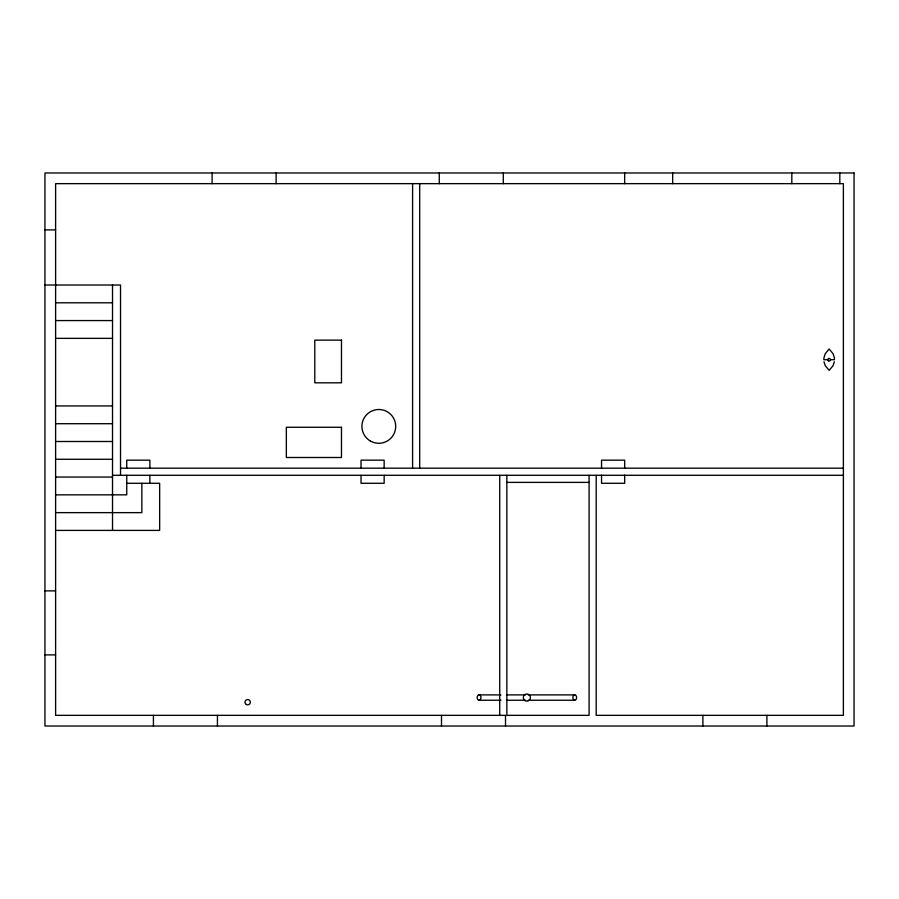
<?xml version="1.0" encoding="UTF-8"?>
<svg xmlns="http://www.w3.org/2000/svg" width="899" height="899" viewBox="0 0 899 899"><rect width="100%" height="100%" fill="white"/><g stroke="black" fill="none" stroke-linecap="round" stroke-linejoin="round"><path stroke-width="1.35" d="M834.328 361.746L833.081 365.668L829.159 370.366L825.226 365.668L823.978 361.746M44.95 229.886L55.614 229.886M44.95 285.017L120.522 285.017L120.522 475.29M55.614 302.794L112.521 302.794M55.614 320.572L112.521 320.572M55.614 338.361L112.521 338.361M827.777 359.701L823.821 359.701L823.978 357.645L825.226 353.734L829.159 349.026L833.081 353.734L834.328 357.645L834.486 359.701L830.53 359.701M55.614 405.932L112.521 405.932M55.614 423.71L112.521 423.71M55.614 441.499L112.521 441.499M55.614 459.277L112.521 459.277M120.522 468.177L843.386 468.177M112.521 475.29L843.386 475.29M55.614 477.066L112.521 477.066M506.845 482.392L589.092 482.392M126.748 483.291L159.651 483.291L159.651 530.41L55.614 530.41M55.614 494.843L126.748 494.843L126.748 475.29M55.614 512.632L141.862 512.632L141.862 483.291M44.95 590.868L55.614 590.868M44.95 654.888L55.614 654.888M479.077 694.893L500.912 694.893M506.373 694.893L525.488 694.893M528.219 694.893L574.731 694.893A2.663 1.888 -90 0 1 576.36 698.894A2.663 1.888 -90 0 1 573.101 698.894A2.663 1.888 -90 0 1 574.731 694.893M479.077 700.231L500.912 700.231M506.373 700.231L525.488 700.231M528.219 700.231L574.731 700.231M839.823 172.979L839.823 183.654M791.817 172.979L791.817 183.654M766.914 715.346L766.914 726.021M702.894 715.346L702.894 726.021M672.666 172.979L672.666 183.654M624.659 172.979L624.659 183.654M624.659 468.334L624.659 460.164L601.543 460.164L601.543 468.334M624.659 475.133L624.659 483.291L601.543 483.291L601.543 475.133M596.206 475.29L596.206 715.346L843.386 715.346L843.386 183.654L55.614 183.654L55.614 715.346L505.519 715.346L505.519 726.021M589.092 475.29L589.092 715.346L506.845 715.346L506.845 475.29M503.294 172.979L503.294 183.654M499.732 475.29L499.732 715.346M441.499 715.346L441.499 726.021M439.274 172.979L439.274 183.654M419.709 183.654L419.709 468.177M412.596 183.654L412.596 468.177M384.154 468.177L384.154 460.164L361.027 460.164L361.027 468.177M384.154 475.29L384.154 483.291L361.027 483.291L361.027 475.29M276.117 172.979L276.117 183.654M217.434 715.346L217.434 726.021M212.108 172.979L212.108 183.654M153.426 715.346L153.426 726.021M149.863 468.177L149.863 460.164L126.748 460.164L126.748 468.334M149.863 475.29L149.863 483.291M112.521 285.017L112.521 530.41M854.05 172.979L44.95 172.979L44.95 726.021L854.05 726.021L854.05 172.979M341.474 340.137L314.796 340.137L314.796 382.817L341.474 382.817L341.474 340.137M341.474 427.272L286.343 427.272L286.343 457.501L341.474 457.501L341.474 427.272M370.366 441.016A16.89 16.89 0 0 0 395.706 426.384A16.89 16.89 0 0 0 370.366 411.753A16.89 16.89 0 0 0 370.366 441.016M525.072 700.647A3.551 3.551 0 0 0 530.41 697.568A3.551 3.551 0 0 0 525.072 694.489A3.551 3.551 0 0 0 525.072 700.647M480.403 699.456A2.663 1.888 -90 0 0 479.56 694.983A2.663 1.888 -90 0 0 477.245 698.253A2.663 1.888 -90 0 0 480.403 699.456M828.485 360.847A1.326 1.326 0 0 0 830.485 359.701A1.326 1.326 0 0 0 828.485 358.544A1.326 1.326 0 0 0 828.485 360.847M246.337 704.501A2.663 2.663 0 0 0 250.338 702.186A2.663 2.663 0 0 0 246.337 699.883A2.663 2.663 0 0 0 246.337 704.501"/></g></svg>
